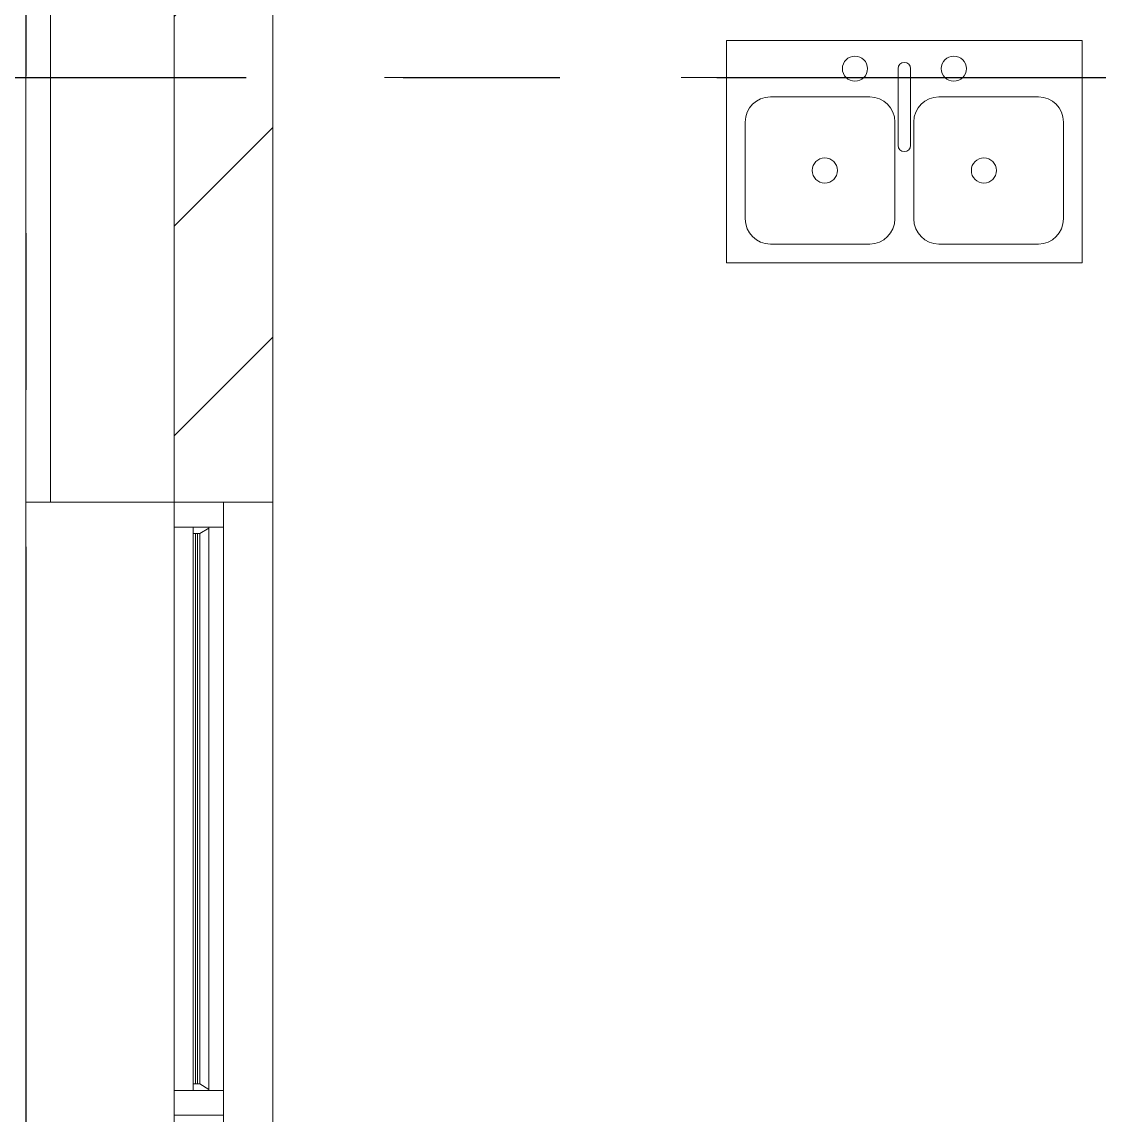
# Model space of a CAD drawing. Header units: millimetres. Extents: x -4000 to 187956, y -58990 to 162485.
# Drawn here: x -8 to 2172, y 13350 to 15562 of the extents above; entities that cross this region are included whole.
import ezdxf

# ---------------------------------------------------------------- set-up
doc = ezdxf.new("R2010")
doc.units = ezdxf.units.MM
doc.linetypes.add('Grid Line', pattern=[2222.5, 1270, -317.5, 317.5, -317.5])
doc.linetypes.add('Grid Line 12_5mm', pattern=[2150, 1250, -300, 300, -300])
for name, color, linetype, lineweight in [('A-FLOR-LEVL', 51, 'Continuous', 9), ('A-GLAZ', 151, 'Continuous', 13), ('A-WALL', 113, 'Continuous', 13), ('A-WALL-PATT', 111, 'Continuous', 13), ('P-SANR-FIXT', 6, 'Continuous', 9), ('S-GRID', 1, 'Continuous', 30)]:
    doc.layers.add(name, color=color, linetype=linetype, lineweight=lineweight)

# ---------------------------------------------------------------- blocks, each defined once
blk = doc.blocks.new('WAF - 1240x600-V664-0_000')
at = {"layer": 'A-GLAZ', "color": 163, "lineweight": 15}
for p, q in [((-570, 0), (-620, 0)), ((570, 0), (-570, 0)), ((-570, 0), (570, 0)), ((-570, -29.3), (-570, 0)), ((-570, 0), (-570, -100)), ((620, 0), (570, 0)), ((570, -29.3), (570, 0)), ((570, -100), (570, 0)), ((-570, -61.3), (-570, -29.3)), ((570, -29.3), (-570, -29.3)), ((570, -29.3), (570, -61.3)), ((570, -61.3), (-570, -61.3)), ((-570, -100), (-570, -61.3)), ((570, -100), (570, -61.3)), ((-570, -100), (-620, -100)), ((-570, -100), (570, -100)), ((-570, -100), (570, -100)), ((620, -100), (570, -100))]:
    blk.add_line(p, q, dxfattribs=at)
at = {"layer": 'A-GLAZ', "color": 174, "lineweight": 15}
for p, q in [((-620, 0), (620, 0)), ((-620, -100), (-620, 0)), ((620, 0), (620, -100)), ((620, -100), (-620, -100))]:
    blk.add_line(p, q, dxfattribs=at)
at = {"layer": 'A-GLAZ', "color": 161, "lineweight": 15}
for p, q in [((-620, -100), (-620, 0)), ((570, 0), (-570, 0)), ((620, -100), (620, 0)), ((-570, -61.3), (-570, -29.3)), ((-570, -29.3), (-568, -29.3)), ((-570, -61.3), (-570, -29.3)), ((568, -29.3), (-568, -29.3)), ((-568, -29.3), (-556.8, -48)), ((-568, -29.3), (-556.8, -48)), ((-568, -29.3), (568, -29.3)), ((568, -29.3), (556.8, -48)), ((556.8, -48), (568, -29.3)), ((568, -29.3), (570, -29.3)), ((570, -61.3), (570, -29.3)), ((570, -61.3), (570, -29.3)), ((-556.8, -61.3), (-570, -61.3)), ((-556.8, -48), (556.8, -48)), ((-556.8, -48), (-556.8, -52.5)), ((-556.8, -48), (-556.8, -61.3)), ((556.8, -48), (-556.8, -48)), ((-556.8, -52.5), (556.8, -52.5)), ((-556.8, -52.5), (-556.8, -56.4)), ((556.8, -56.4), (-556.8, -56.4)), ((-556.8, -56.4), (-556.8, -61.3)), ((-556.8, -61.3), (556.8, -61.3)), ((556.8, -61.3), (-556.8, -61.3)), ((556.8, -48), (556.8, -52.5)), ((556.8, -61.3), (556.8, -48)), ((556.8, -56.4), (556.8, -52.5)), ((556.8, -56.4), (556.8, -61.3)), ((570, -61.3), (556.8, -61.3)), ((570, -100), (-570, -100))]:
    blk.add_line(p, q, dxfattribs=at)
at = {"layer": 'A-GLAZ', "lineweight": 15}
for p, q in [((-568, -29.3), (568, -29.3)), ((556.8, -52.5), (-556.8, -52.5)), ((-556.8, -52.5), (-556.8, -56.4)), ((-556.8, -52.5), (-556.8, -56.4)), ((-556.8, -56.4), (556.8, -56.4)), ((556.8, -61.3), (-556.8, -61.3)), ((556.8, -52.5), (556.8, -56.4)), ((556.8, -52.5), (556.8, -56.4))]:
    blk.add_line(p, q, dxfattribs=at)
blk = doc.blocks.new('WAF - 1240x600-224852-0_000')
at = {"layer": 'A-GLAZ', "color": 174, "lineweight": 15}
for p, q in [((-570, 0), (-620, 0)), ((-570, -29.3), (-570, 0)), ((-570, 0), (570, 0)), ((620, 0), (570, 0)), ((570, 0), (570, -29.3)), ((620, -100), (620, 0)), ((-570, -61.3), (-570, -29.3)), ((570, -29.3), (-570, -29.3)), ((570, -29.3), (570, -61.3)), ((570, -61.3), (-570, -61.3)), ((-570, -100), (-570, -61.3)), ((570, -61.3), (570, -100)), ((-620, -100), (-570, -100)), ((570, -100), (-570, -100)), ((570, -100), (620, -100))]:
    blk.add_line(p, q, dxfattribs=at)
at = {"layer": 'A-GLAZ', "color": 163, "lineweight": 15}
for p, q in [((-620, 0), (-620, -100)), ((620, 0), (-620, 0)), ((-570, 0), (-570, -29.3)), ((570, 0), (570, -29.3)), ((-570, -29.3), (-568, -29.3)), ((-570, -61.3), (-570, -29.3)), ((568, -29.3), (-568, -29.3)), ((-568, -29.3), (-556.8, -48)), ((-568, -29.3), (-556.8, -48)), ((-568, -29.3), (568, -29.3)), ((568, -29.3), (556.8, -48)), ((556.8, -48), (568, -29.3)), ((568, -29.3), (570, -29.3)), ((570, -29.3), (570, -61.3)), ((-556.8, -61.3), (-570, -61.3)), ((-570, -61.3), (-570, -100)), ((-556.8, -48), (556.8, -48)), ((-556.8, -48), (-556.8, -52.5)), ((-556.8, -48), (-556.8, -61.3)), ((556.8, -48), (-556.8, -48)), ((-556.8, -52.5), (556.8, -52.5)), ((-556.8, -52.5), (-556.8, -56.4)), ((556.8, -56.4), (-556.8, -56.4)), ((-556.8, -56.4), (-556.8, -61.3)), ((-556.8, -61.3), (556.8, -61.3)), ((556.8, -61.3), (-556.8, -61.3)), ((556.8, -48), (556.8, -52.5)), ((556.8, -61.3), (556.8, -48)), ((556.8, -56.4), (556.8, -52.5)), ((556.8, -56.4), (556.8, -61.3)), ((570, -61.3), (556.8, -61.3)), ((570, -61.3), (570, -100)), ((-620, -100), (620, -100))]:
    blk.add_line(p, q, dxfattribs=at)
at = {"layer": 'A-GLAZ', "color": 161, "lineweight": 15}
for p, q in [((-620, 0), (-620, -100)), ((620, 0), (620, -100)), ((-570, -61.3), (-570, -29.3)), ((-570, -29.3), (-570, -61.3)), ((-568, -29.3), (568, -29.3)), ((570, -61.3), (570, -29.3)), ((570, -29.3), (570, -61.3)), ((556.8, -52.5), (-556.8, -52.5)), ((-556.8, -52.5), (-556.8, -56.4)), ((-556.8, -52.5), (-556.8, -56.4)), ((-556.8, -56.4), (556.8, -56.4)), ((556.8, -61.3), (-556.8, -61.3)), ((556.8, -52.5), (556.8, -56.4)), ((556.8, -52.5), (556.8, -56.4))]:
    blk.add_line(p, q, dxfattribs=at)
blk = doc.blocks.new('Bon rua bat doi _2_ - 720 x 450 mm 2-642311-0_000')
at = {"layer": 'P-SANR-FIXT', "color": 250}
for p, q in [((375.7, 227.3), (-344.3, 227.3)), ((-344.3, 227.3), (-344.3, -222.7)), ((375.7, -222.7), (375.7, 227.3)), ((3, 170.2), (3, 15)), ((28.4, 170.2), (28.4, 15)), ((-54.2, 113), (-255.4, 113)), ((286.8, 113), (85.5, 113)), ((-306.2, 62.2), (-306.2, -133.8)), ((-3.4, 62.2), (-3.4, -133.8)), ((34.7, 62.2), (34.7, -133.8)), ((337.6, -133.8), (337.6, 62.2)), ((-255.4, -184.6), (-54.2, -184.6)), ((85.5, -184.6), (286.8, -184.6)), ((-344.3, -222.7), (375.7, -222.7))]:
    blk.add_line(p, q, dxfattribs=at)
for centre, radius, start, end in [((-84.3, 170.2), 25.4, 360, 180), ((15.7, 170.2), 12.7, 360, 180), ((115.7, 170.2), 25.4, 360, 180), ((-84.3, 170.2), 25.4, 180, 360), ((115.7, 170.2), 25.4, 180, 360), ((-255.4, 62.2), 50.8, 90, 180), ((-54.2, 62.2), 50.8, 360, 90), ((85.5, 62.2), 50.8, 90, 180), ((286.8, 62.2), 50.8, 360, 90), ((15.7, 15), 12.7, 180, 0), ((-145.3, -35.8), 25.4, 0, 180), ((176.6, -35.8), 25.4, 0, 180), ((-145.3, -35.8), 25.4, 180, 360), ((176.6, -35.8), 25.4, 180, 360), ((-255.4, -133.8), 50.8, 180, 270), ((-54.2, -133.8), 50.8, 270, 0), ((85.5, -133.8), 50.8, 180, 270), ((286.8, -133.8), 50.8, 270, 0)]:
    blk.add_arc(centre, radius, start, end, dxfattribs=at)
blk = doc.blocks.new('CMF2_NHAXUONG_A_rvt-1-0_000')
at = {"layer": 'A-WALL-PATT', "lineweight": 9}
h = blk.add_hatch(dxfattribs=at)
h.set_pattern_fill('FP_13', color=250, style=0, pattern_type=2)
h.set_pattern_definition([(45, (0, 0), (-212.132, 212.132), [])])
h.paths.add_polyline_path([(499.8, 300), (499.8, 10870.3), (299.8, 10870.3), (300, 300)])
h.paths.add_polyline_path([(299.8, 14590.3), (499.8, 14590.3), (499.8, 17175.3), (299.8, 17175.3), (299.8, 14768.4)])
h.paths.add_polyline_path([(499.8, 18415.3), (499.8, 21090.2), (299.8, 21090.2), (299.8, 18415.3)])
h.paths.add_polyline_path([(499.8, 22330.2), (499.8, 23150.3), (299.8, 23150.3), (299.8, 22330.2)])
h.paths.add_polyline_path([(299.8, 24390.3), (499.8, 24390.3), (499.8, 45350), (299.8, 45350), (299.8, 26448.8)])
at = {"layer": 'A-FLOR-LEVL', "color": 252}
blk.add_line((0, 12100), (0, 36100), dxfattribs=at)
at = {"layer": 'A-WALL', "color": 35, "lineweight": 15}
for p, q in [((0, 36300), (0, 0)), ((499.8, 10400), (499.8, 15799.6)), ((0, 14590.3), (299.8, 14590.3)), ((399.8, 14590.3), (499.8, 14590.3))]:
    blk.add_line(p, q, dxfattribs=at)
at = {"layer": 'A-WALL', "color": 90, "lineweight": 15}
for p, q in [((0, 17175.3), (0, 14590.3)), ((50, 17175.3), (50, 14590.3)), ((299.8, 14590.3), (299.8, 17175.3)), ((299.8, 17175.3), (299.8, 14590.3)), ((499.8, 14590.3), (499.8, 17175.3)), ((0, 14590.3), (299.8, 14590.3)), ((0, 10870.3), (0, 14590.3)), ((299.8, 14590.3), (499.8, 14590.3)), ((499.8, 14590.3), (499.8, 10870.3))]:
    blk.add_line(p, q, dxfattribs=at)
at = {"layer": 'A-WALL', "color": 53, "lineweight": 15}
blk.add_line((299.8, 14590.3), (399.8, 14590.3), dxfattribs=at)
at = {"layer": 'S-GRID', "linetype": 'Grid Line 12_5mm', "lineweight": 9}
for p, q in [((0, 161185.2), (0, -16487.4)), ((-824.3, 15450), (183641.1, 15450))]:
    blk.add_line(p, q, dxfattribs=at)
at = {"layer": 'A-GLAZ', "color": 250, "lineweight": 9, "rotation": 270}
for name, p in [('WAF - 1240x600-V664-0_000', (399.8, 13970.3)), ('WAF - 1240x600-224852-0_000', (399.8, 12730.3))]:
    blk.add_blockref(name, p, dxfattribs=at)
at = {"layer": 'P-SANR-FIXT', "color": 250, "lineweight": 9}
blk.add_blockref('Bon rua bat doi _2_ - 720 x 450 mm 2-642311-0_000', (1761.8, 15297.6), dxfattribs=at)

msp = doc.modelspace()

# ---------------------------------------------------------------- block references
at = {"lineweight": 5}
msp.add_blockref('CMF2_NHAXUONG_A_rvt-1-0_000', (0, 0), dxfattribs=at)

# ---------------------------------------------------------------- next in the draw order: linework, layer by layer
at = {"layer": 'S-GRID', "linetype": 'Grid Line'}
for p, q in [((0, 161185.2), (0, -16487.4)), ((-824.3, 15450), (183641.1, 15450))]:
    msp.add_line(p, q, dxfattribs=at)

doc.saveas('drawing.dxf')
